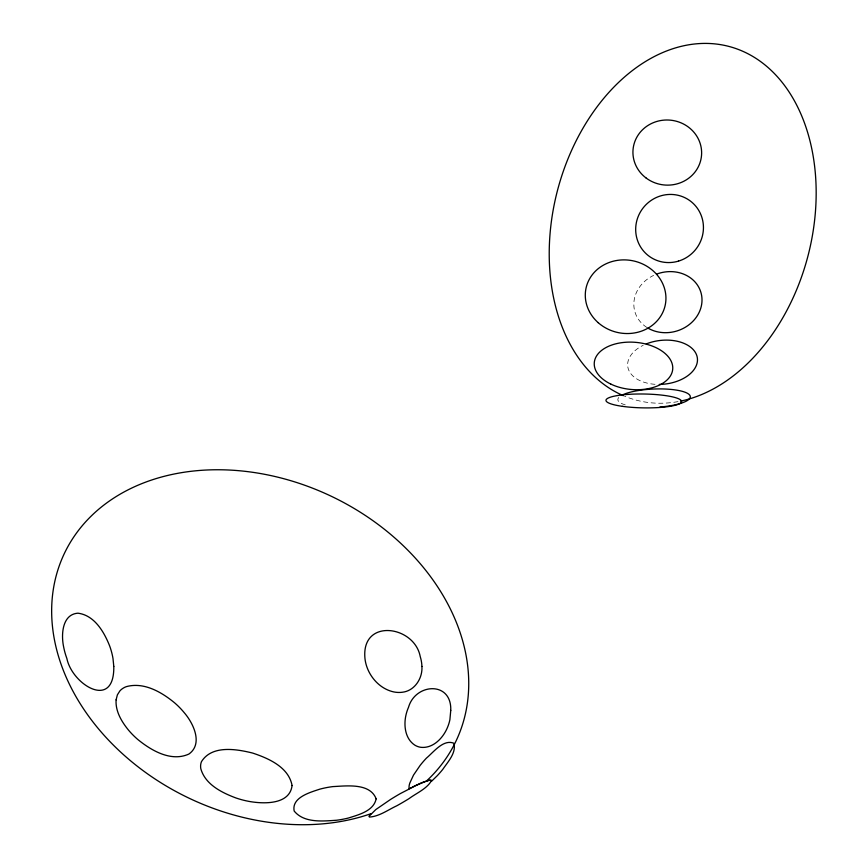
<?xml version="1.0" encoding="UTF-8"?>
<svg xmlns="http://www.w3.org/2000/svg" width="868" height="868" viewBox="0 0 868 868"><rect width="100%" height="100%" fill="white"/><g stroke="black" fill="none" stroke-linecap="round" stroke-linejoin="round"><path stroke-width="0.65" stroke-dasharray="4.34 3.25" d="M678.049 401.613A182.833 129.451 -75.4 0 1 624.559 396.177M646.834 327.431A34.405 30.196 -16.4 0 1 653.647 275.384M655.025 384.307A35.067 21.939 -6.6 0 1 628.237 368.737A35.067 21.939 -6.6 0 1 643.199 345.29M625.264 404.868A36.261 9.168 -2.4 0 1 618.786 397.501"/><path stroke-width="1.3" d="M411.15 787.732L409.045 788.817L409.078 786.137A34.015 25.454 18.9 0 1 409.848 783.001L413.515 775.091L420.145 765.392A167.969 124.243 15.2 0 1 426.405 758.144C433.729 752.035 443.472 738.863 453.953 743.279C456.394 753.023 447.877 761.811 442.81 769.33A169.878 130.2 24.1 0 1 437.222 775.732L431.494 781.33L431.081 780.18L427.729 780.571L415.11 785.757M412.17 787.211L414.155 786.224M623.365 395.678A182.833 129.451 -75.4 0 1 593.289 112.048A182.833 129.451 -75.4 0 1 807.685 132.598A182.833 129.451 -75.4 0 1 680.447 401.146M656.794 274.06A34.405 30.196 -16.4 0 1 701.626 304.57A34.405 30.196 -16.4 0 1 647.767 328.006M646.248 343.934A35.067 21.939 -6.6 0 1 696.809 355.576A35.067 21.939 -6.6 0 1 659.257 384.426M622.475 394.929A36.261 9.168 -2.4 0 1 683.789 391.783A36.261 9.168 -2.4 0 1 659.875 407.027M371.059 813.663A217.13 166.884 25.8 0 1 54.25 638.772A217.13 166.884 25.8 0 1 310.787 487.48A217.13 166.884 25.8 0 1 426.6 780.907M113.795 666.45C114.511 710.784 72.142 684.711 66.869 658.476A89.187 66.977 28.6 0 1 63.657 646.975C61.02 635.018 62.029 614.273 77.946 613.188C94.482 615.26 104.149 632.002 109.715 646.107A87.993 64.34 31.2 0 1 112.992 658.486L113.795 666.45M450.752 710.404L449.895 719.735A71.794 55.281 21.4 0 1 446.803 728.99C442.246 738.842 432.644 748.52 420.958 747.326A12.065 9.212 19.9 0 1 414.698 745.059C405.378 738.874 403.674 726.169 405.768 715.981A72.228 55.498 18.2 0 1 408.524 707.279C415.436 683.04 451.881 680.935 450.752 710.404M421.913 666.461C422.727 678.277 414.676 690.885 402.34 692.241A22.112 17.23 21.2 0 1 393.779 691.926C380.813 689.149 370.582 678.375 366.567 665.995A50.767 39.83 20.7 0 1 364.82 656.653C362.553 618.081 414.513 625.795 420.221 656.555A50.42 39.364 22.1 0 1 421.913 666.461M116.106 699.847C115.303 711.239 121.618 721.699 128.572 730.205A68.496 50.854 27 0 0 137.589 739.319C151.292 750.538 171.104 762.191 188.931 754.032C203.253 743.822 193.38 723.326 184.374 712.856A67.303 49.009 27.5 0 0 174.793 702.993C161.643 692.089 143.904 681.771 126.305 686.653A24.597 18.119 27.9 0 0 119.882 690.906L117.386 694.845L116.106 699.847M292.071 785.518C289.782 805.005 263.286 804.018 248.78 801.359A70.97 52.633 24.6 0 1 235.922 797.963C221.741 792.636 205.228 784.477 200.812 768.733A21.993 16.091 25 0 1 201.463 761.659C211.89 744.874 236.378 749.008 252.642 753.066C268.592 758.35 288.697 767.149 292.071 785.518M369.193 816.148L369.399 817.07C379.273 816.452 387.985 809.877 396.795 805.786A417.063 326.422 32 0 0 409.034 798.625C416.575 793.026 426.85 788.86 431.57 780.56L429.551 780.169L423.161 782.166A115.39 84.37 17.3 0 0 419.494 783.717L400.376 793.569A379.576 261.301 13.2 0 0 390.535 799.461L375.811 809.562L369.193 816.148M376.148 798.842C373.652 811.027 358.82 814.694 348.567 817.981A103.542 77.675 23.3 0 1 336.524 820.249C322.527 821.171 304.006 823.168 294.165 811.027C291.431 797.497 310.006 792.419 319.825 789.153A99.961 72.185 20.5 0 1 332.802 786.603C346.744 785.92 370.028 782.773 376.148 798.842M646.161 178.059A34.362 32.55 5.1 0 0 701.301 157.379A34.362 32.55 5.1 0 0 654.374 122.269A34.362 32.55 5.1 0 0 646.161 178.059M678.548 261.094A34.46 33.505 -50.8 0 0 693.369 203.6A34.46 33.505 -50.8 0 0 636.776 220.808A34.46 33.505 -50.8 0 0 678.548 261.094M622.443 406.343A37.791 6.933 0.9 0 0 681.467 402.047A37.791 6.933 0.9 0 0 627.455 394.441A37.791 6.933 0.9 0 0 622.443 406.343M610.822 384.09A39.342 23.664 4.7 0 0 672.591 370.169A39.342 23.664 4.7 0 0 617.094 343.511A39.342 23.664 4.7 0 0 610.822 384.09M598.171 322.657A40.503 36.662 12.2 0 0 664.931 306.404A40.503 36.662 12.2 0 0 613.741 261.094A40.503 36.662 12.2 0 0 598.171 322.657"/></g></svg>
